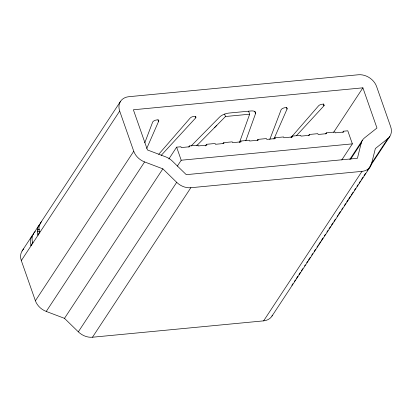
<?xml version="1.0" encoding="UTF-8"?>
<svg xmlns="http://www.w3.org/2000/svg" width="412" height="412" viewBox="0 0 412 412"><rect width="100%" height="100%" fill="white"/><g stroke="black" fill="none" stroke-linecap="round" stroke-linejoin="round"><path stroke-width="0.62" d="M361.226 143.088L357.41 158.301L186.265 174.662L172.386 161.138A15.357 12.036 33.3 0 0 165.686 156.854L147.445 149.953L133.375 109.772L362.9 87.828L376.97 128.014L364.589 137.84A15.357 12.036 33.3 0 0 361.226 143.088L350.648 159.171M370.496 165.315L371.557 163.698L375.363 148.526L387.743 138.695A15.357 12.036 33.3 0 0 390.664 126.705L376.589 86.52A15.357 12.036 33.3 0 0 358.322 74.768L128.802 96.707A15.357 12.036 33.3 0 0 119.681 111.08L21.316 260.585L35.391 300.765A15.357 12.036 33.3 0 0 46.247 311.441L64.488 318.347L78.326 331.83A15.357 12.036 33.3 0 0 92.473 337.227L263.623 320.866A15.357 12.036 33.3 0 0 272.476 315.201M239.454 142.557L249.657 114.201L248.616 111.23M245.773 140.786L255.538 113.64L254.709 111.261M144.782 142.799L152.723 121.931A3.296 1.432 -19.3 0 1 156.792 119.938A3.296 1.432 -19.3 0 1 158.605 121.37L146.77 148.382M269.803 139.467L281.154 109.654A3.296 1.432 -19.3 0 1 285.217 107.661A3.296 1.432 -19.3 0 1 287.03 109.092L273.908 139.04M22.093 250.965L31.93 236.014M33.568 233.522L38.816 225.549M40.453 223.057L120.459 101.46M30.787 245.676L32.893 242.472M37.811 235L39.918 231.796M35.391 300.765L133.756 151.261L119.681 111.08M46.247 311.441L144.612 161.937L162.853 168.843L176.691 182.325A15.357 12.036 33.3 0 0 190.838 187.723L361.988 171.366A15.357 12.036 33.3 0 0 371.557 163.698M168.874 158.955L176.635 147.161L180.914 146.754L181.198 147.573L189.757 146.754L189.469 145.936L198.028 145.117L198.311 145.936L206.87 145.117L206.587 144.298L215.141 143.484L215.43 144.298L223.984 143.479L223.701 142.665L232.255 141.846L232.543 142.66L241.102 141.846L240.814 141.028L249.373 140.209L249.657 141.028L258.216 140.209L257.927 139.39L266.487 138.576L266.775 139.39L275.329 138.571L275.046 137.757L283.6 136.939L283.889 137.752L292.443 136.939L292.159 136.12L300.719 135.301L301.002 136.12L309.561 135.301L309.273 134.482L317.832 133.663L318.116 134.482L326.675 133.663L326.386 132.849L334.946 132.031L335.234 132.844L343.788 132.025L343.505 131.212L347.785 130.805L352.358 143.865L341.775 159.949M64.488 318.347L162.853 168.843M188.763 147.007L189.469 145.936M177.33 166.124L181.208 160.227L352.358 143.865M78.326 331.83L176.691 182.325M205.526 145.91L206.587 144.298M92.473 337.227L190.838 187.723M222.995 143.737L223.701 142.665M240.108 142.099L240.814 141.028M257.222 140.466L257.927 139.39M274.341 138.829L275.046 137.757M291.454 137.191L292.159 136.12M308.567 135.558L309.273 134.482M325.681 133.921L326.386 132.849M333.622 132.324L362.9 87.828M342.799 132.283L343.505 131.212M349.773 159.48L362.467 140.178M263.623 320.866L361.988 171.366M371.469 163.435L387.743 138.695M291.856 285.315L292.922 283.703M294.333 281.551L295.394 279.939M296.46 278.327L297.871 276.174M298.937 274.562L300.348 272.409M301.409 270.797L302.825 268.645M304.597 265.956L305.302 264.88M306.719 262.727L307.779 261.115M308.49 260.039L310.257 257.351M311.673 255.198L312.734 253.586M314.15 251.433L315.566 249.286M316.977 247.133L318.043 245.521M318.749 244.445L320.521 241.756M321.226 240.68L322.993 237.992M324.409 235.839L325.47 234.227M326.886 232.074L327.947 230.463M329.008 228.851L330.424 226.698M331.485 225.086L332.901 222.933M333.962 221.321L335.378 219.169M337.15 216.48L337.855 215.404M338.561 214.328L340.333 211.639M341.749 209.487L342.81 207.875M344.226 205.722L345.642 203.574M346.703 201.957L348.119 199.81M348.825 198.733L350.591 196.045M351.302 194.969L353.069 192.28M354.485 190.128L355.546 188.516M356.962 186.363L358.023 184.751M359.084 183.139L360.5 180.986M361.561 179.375L362.977 177.222M364.038 175.61L365.454 173.457M367.226 170.769L367.931 169.692M368.637 168.616L389.87 136.351M271.961 316.117L370.326 166.613M158.728 154.268L189.896 118.378A3.296 1.432 -19.3 0 1 193.959 116.385A3.296 1.432 -19.3 0 1 195.772 117.817L161.19 155.386M290.944 137.629L318.322 106.1A3.116 1.349 -19.3 0 1 322.163 104.215A3.116 1.349 -19.3 0 1 323.873 105.57L324.198 105.539L296.537 135.594M216.836 125.289L214.703 127.452M191.153 145.946L219.591 117.075A8.075 3.502 -19.3 0 1 228.84 113.068L250.913 110.972A7.766 3.368 -19.3 0 1 254.271 111.271L254.734 111.487A7.766 3.368 -19.3 0 1 255.538 113.64M196.751 145.678L225.482 116.514L249.657 114.201M323.25 103.788L323.873 105.57M286.407 107.311L287.03 109.092M224.648 114.134L225.482 116.514M195.36 116.627L195.772 117.817M176.635 147.161L181.208 160.227M157.981 119.588L158.605 121.37M39.681 232.677A15.357 12.036 33.3 0 1 41.406 221.8M31.152 245.634A15.357 12.036 33.3 0 1 33.63 234.011M37.415 231.853A15.357 12.036 33.3 0 1 39.681 231.333M21.316 260.585A15.357 12.036 33.3 0 1 22.706 250.11M23.046 249.708A15.357 12.036 33.3 0 1 23.793 248.961M32.795 243.142A15.357 12.036 33.3 0 1 35.272 231.518M37.502 230.004A15.357 12.036 33.3 0 1 39.604 229.196M38.038 235.164A15.357 12.036 33.3 0 1 40.515 223.546M144.612 161.937A15.357 12.036 33.3 0 1 133.756 151.261"/></g></svg>
